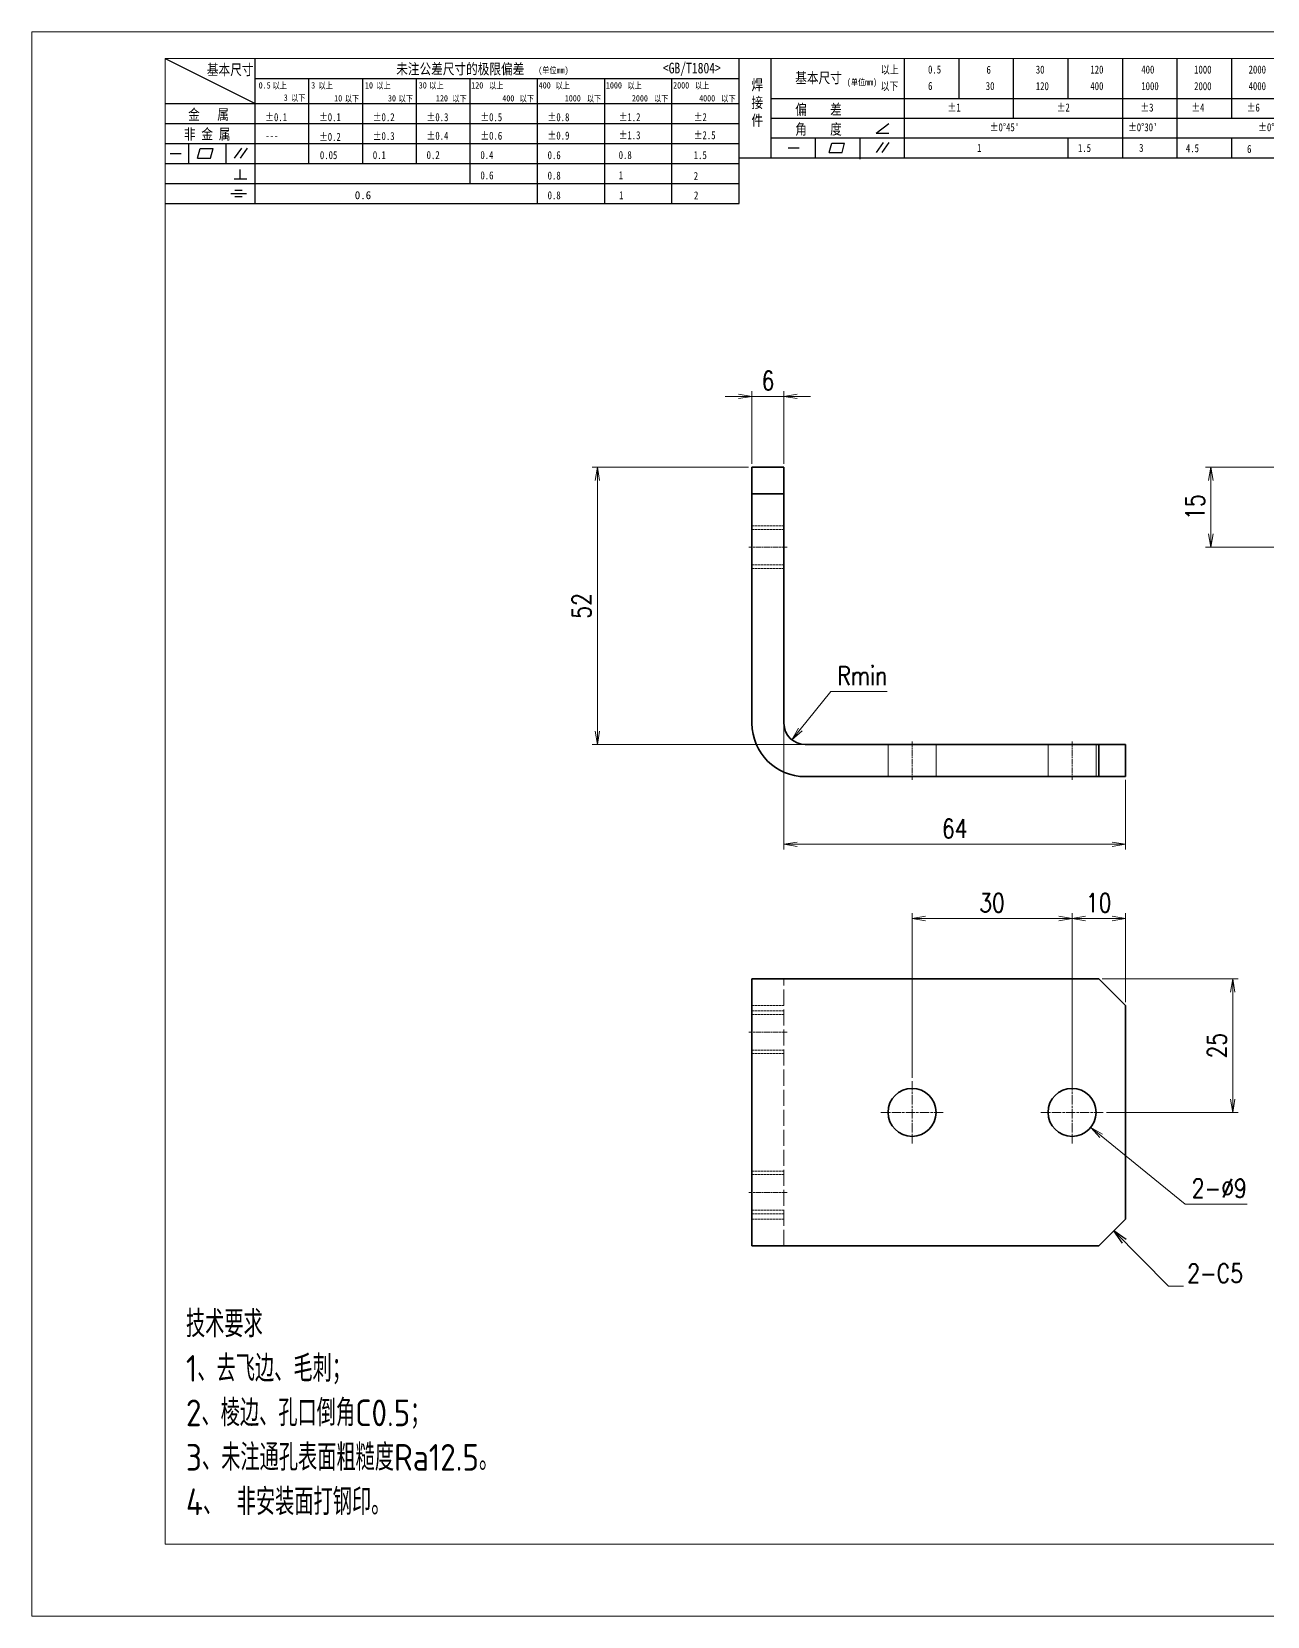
# Model space of a CAD drawing. Header units: inches. Extents: x 269 to 10986, y 1043 to 4337.
# Drawn here: x 3908.3 to 4139.9, y 3497.4 to 3794.4 of the extents above; entities that cross this region are included whole.
import ezdxf

# ---------------------------------------------------------------- set-up
doc = ezdxf.new("R2010")
doc.units = ezdxf.units.IN
doc.header["$MEASUREMENT"] = 0
doc.linetypes.add('AM_ISO02W050x2', pattern=[3.75, 3, -0.75])
doc.linetypes.add('AM_ISO08W050x2', pattern=[9, 6, -0.75, 1.5, -0.75])
for name, color, linetype, lineweight in [('中心线', 2, 'AM_ISO08W050x2', 18), ('图框', 7, 'Continuous', 18), ('标注线', 3, 'Continuous', 18), ('粗实线', 7, 'Continuous', 35), ('虚线', 1, 'AM_ISO02W050x2', 18)]:
    doc.layers.add(name, color=color, linetype=linetype, lineweight=lineweight)
doc.layers.add('图\\M+19E79\\M+195B6\\M+18E9A', color=7, linetype='Continuous')
doc.layers.add('打印', color=7, linetype='Continuous', lineweight=15, plot=False)
doc.layers.add('打印-禁用', color=7, linetype='Continuous', lineweight=15, plot=False)
doc.styles.add('DIM', font='romans.shx', dxfattribs={"width": 0.8, "bigfont": 'bigfont.shx'})
doc.styles.add('国标', font='simfang.ttf', dxfattribs={"width": 0.8})
doc.styles.add('机械长仿宋', font='gbenor.shx', dxfattribs={"height": 1, "bigfont": 'gbcbig.shx'})
doc.dimstyles.new('XR 1-1', dxfattribs={"dimtxt": 3.5, "dimasz": 2.5, "dimexe": 1, "dimexo": 0.625, "dimgap": 1.2, "dimtad": 1, "dimtoh": 1, "dimdsep": 46, "dimtxsty": 'DIM', "dimblk": 'OPEN', "dimcen": 0, "dimclrd": 8, "dimclre": 8, "dimclrt": 2, "dimazin": 2, "dimtfac": 0.5, "dimtmove": 0, "dimatfit": 3, "dimldrblk": 'OPEN', "dimfxl": 0, "dimtolj": 2, "dimlwd": 18, "dimlwe": 18, "dimarcsym": 0})
doc.dimstyles.new('XR 1-1$0', dxfattribs={"dimtxt": 3.5, "dimasz": 2.5, "dimexe": 1, "dimexo": 0.625, "dimgap": 1.2, "dimtad": 1, "dimzin": 9, "dimdsep": 46, "dimtxsty": 'DIM', "dimblk": 'OPEN', "dimcen": 0, "dimclrd": 8, "dimclre": 8, "dimclrt": 2, "dimazin": 2, "dimtfac": 0.5, "dimtmove": 0, "dimatfit": 3, "dimldrblk": 'OPEN', "dimfxl": 0, "dimtolj": 2, "dimlwd": 18, "dimlwe": 18, "dimarcsym": 0})
doc.dimstyles.new('XR 1-1$3', dxfattribs={"dimtxt": 3.5, "dimasz": 2.5, "dimexe": 1, "dimexo": 0.625, "dimgap": 1.2, "dimtad": 1, "dimtoh": 1, "dimdsep": 46, "dimtxsty": 'DIM', "dimblk": 'OPEN', "dimcen": 0, "dimclrd": 8, "dimclre": 8, "dimclrt": 2, "dimazin": 2, "dimtfac": 0.5, "dimtofl": 0, "dimtmove": 0, "dimatfit": 3, "dimldrblk": 'OPEN', "dimfxl": 0, "dimtolj": 2, "dimlwd": 18, "dimlwe": 18, "dimarcsym": 0})
doc.dimstyles.new('XR 1-1$4', dxfattribs={"dimtxt": 3.5, "dimasz": 2.5, "dimexe": 1, "dimexo": 0.625, "dimgap": 1.2, "dimtad": 1, "dimtoh": 1, "dimdsep": 46, "dimtxsty": 'DIM', "dimblk": 'OPEN', "dimcen": 0, "dimclrd": 8, "dimclre": 8, "dimclrt": 2, "dimazin": 2, "dimtfac": 0.5, "dimtofl": 0, "dimtmove": 0, "dimatfit": 3, "dimldrblk": 'OPEN', "dimfxl": 0, "dimtolj": 2, "dimlwd": 18, "dimlwe": 18, "dimarcsym": 0})

# ---------------------------------------------------------------- blocks, each defined once
blk = doc.blocks.new('GZDEH零件A3图框V01版')
at = {"layer": '图\\M+19E79\\M+195B6\\M+18E9A', "color": 9}
for p, q in [((2882.49, -1554.46), (2899.37, -1562.92)), ((2899.37, -1581.67), (2899.37, -1554.46)), ((2990.09, -1581.67), (2990.09, -1554.46)), ((2996.09, -1573.08), (2996.09, -1554.46)), ((3021.09, -1561.98), (3021.09, -1554.46)), ((3031.31, -1561.98), (3031.31, -1554.46)), ((3041.53, -1561.98), (3041.53, -1554.46)), ((3051.75, -1561.98), (3051.75, -1554.46)), ((3061.98, -1561.98), (3061.98, -1554.46)), ((3072.2, -1561.98), (3072.2, -1554.46)), ((3082.42, -1561.98), (3082.42, -1554.46)), ((2899.37, -1558.24), (2990.09, -1558.24)), ((2909.45, -1574.17), (2909.45, -1558.24)), ((2919.53, -1574.17), (2919.53, -1558.24)), ((2929.61, -1574.17), (2929.61, -1558.24)), ((2939.69, -1577.92), (2939.69, -1558.24)), ((2952.29, -1581.67), (2952.29, -1558.24)), ((2964.89, -1581.67), (2964.89, -1558.24)), ((2977.49, -1581.67), (2977.49, -1558.24)), ((2996.09, -1561.98), (3113.09, -1561.98)), ((3021.09, -1573.08), (3021.09, -1561.98)), ((3041.53, -1565.68), (3041.53, -1561.98)), ((3061.98, -1573.08), (3061.98, -1561.98)), ((3072.2, -1573.08), (3072.2, -1561.98)), ((3082.42, -1565.68), (3082.42, -1561.98)), ((2882.49, -1562.92), (2990.09, -1562.92)), ((2882.49, -1566.67), (2990.09, -1566.67)), ((2996.09, -1565.68), (3113.09, -1565.68)), ((3015.75, -1568.51), (3018.15, -1566.66)), ((2882.49, -1570.42), (2990.09, -1570.42)), ((2886.92, -1574.12), (2886.92, -1570.42)), ((2893.91, -1574.12), (2893.91, -1570.42)), ((2996.09, -1569.38), (3113.09, -1569.38)), ((3004.42, -1573.08), (3004.42, -1569.38)), ((3006.97, -1572.12), (3007.45, -1570.33)), ((3007.45, -1570.33), (3009.86, -1570.33)), ((3009.39, -1572.12), (3009.86, -1570.33)), ((3012.75, -1573.08), (3012.75, -1569.38)), ((3015.75, -1568.51), (3018.15, -1568.51)), ((3015.81, -1572.12), (3017.15, -1570.26)), ((3016.89, -1572.12), (3018.23, -1570.26)), ((3051.75, -1573.08), (3051.75, -1569.38)), ((3082.42, -1573.08), (3082.42, -1569.48)), ((2883.43, -1572.27), (2885.49, -1572.27)), ((2888.59, -1573.16), (2889.07, -1571.37)), ((2888.59, -1573.16), (2891, -1573.16)), ((2889.07, -1571.37), (2891.48, -1571.37)), ((2891, -1573.16), (2891.48, -1571.37)), ((2895.52, -1573.16), (2896.85, -1571.3)), ((2896.6, -1573.16), (2897.94, -1571.3)), ((2990.09, -1573.08), (3113.09, -1573.08)), ((2999.26, -1571.23), (3001.32, -1571.23)), ((3006.97, -1572.12), (3009.39, -1572.12)), ((3012.75, -1573.33), (3012.75, -1573.08)), ((2882.49, -1574.17), (2990.09, -1574.17)), ((2895.42, -1577.05), (2897.81, -1577.05)), ((2896.58, -1577.05), (2896.58, -1575.28)), ((2882.49, -1577.92), (2990.09, -1577.92)), ((2894.79, -1579.77), (2897.77, -1579.77)), ((2895.57, -1579.17), (2896.92, -1579.17)), ((2882.49, -1581.67), (2990.09, -1581.67)), ((2895.57, -1580.37), (2896.93, -1580.37))]:
    blk.add_line(p, q, dxfattribs=at)
at = {"layer": '图框', "linetype": 'Continuous'}
for p, q in [((2882.49, -1554.46), (2882.49, -1832.96)), ((3272.49, -1554.46), (2882.49, -1554.46)), ((2882.49, -1832.96), (3272.49, -1832.96))]:
    blk.add_line(p, q, dxfattribs=at)
at = {"layer": '打印-禁用', "linetype": 'Continuous'}
for p, q in [((2857.49, -1549.46), (2857.49, -1846.46)), ((3277.49, -1549.46), (2857.49, -1549.46)), ((2857.49, -1846.46), (3277.49, -1846.46))]:
    blk.add_line(p, q, dxfattribs=at)
at = {"layer": '图\\M+19E79\\M+195B6\\M+18E9A', "color": 9, "style": '国标', "width": 0.8}
for s, height, p in [('基本尺寸', 2, (2890.33, -1557.58)), ('未注公差尺寸的极限偏差', 2, (2925.81, -1557.44)), ('<GB/T1804>', 2, (2975.78, -1557.27)), ('以上', 1.5, (3016.64, -1557.33)), ('0.5', 1.5, (3025.49, -1557.3)), ('6', 1.5, (3036.45, -1557.34)), ('30', 1.5, (3045.69, -1557.31)), ('120', 1.5, (3055.91, -1557.31)), ('400', 1.5, (3065.46, -1557.31)), ('1000', 1.5, (3075.36, -1557.31)), ('2000', 1.5, (3085.57, -1557.31)), ('30', 1.2, (2930.04, -1560.11)), ('基本尺寸', 2, (3000.6, -1559.1)), ('以下', 1.5, (3016.58, -1560.43)), ('6', 1.5, (3025.49, -1560.38)), ('30', 1.5, (3036.31, -1560.39)), ('120', 1.5, (3045.69, -1560.41)), ('400', 1.5, (3055.91, -1560.41)), ('1000', 1.5, (3065.46, -1560.41)), ('2000', 1.5, (3075.36, -1560.41)), ('4000', 1.5, (3085.57, -1560.41)), ('金   属', 2, (2886.82, -1565.98)), ('±0.1', 1.5, (2901.27, -1566.23)), ('±0.1', 1.5, (2911.35, -1566.23)), ('±0.2', 1.5, (2921.43, -1566.23)), ('±0.3', 1.5, (2931.51, -1566.23)), ('±0.5', 1.5, (2941.59, -1566.23)), ('±0.8', 1.5, (2954.19, -1566.23)), ('±1.2', 1.5, (2967.51, -1566.23)), ('±2', 1.5, (2981.58, -1566.23)), ('偏    差', 2, (3000.6, -1565.04)), ('±1', 1.5, (3029.16, -1564.42)), ('±2', 1.5, (3049.61, -1564.42)), ('±3', 1.5, (3065.3, -1564.42)), ('±4', 1.5, (3074.85, -1564.42)), ('±6', 1.5, (3085.22, -1564.42)), ('非 金 属', 2, (2886.02, -1569.65)), ('±0.3', 1.5, (2921.43, -1569.77)), ('±0.4', 1.5, (2931.51, -1569.71)), ('±0.6', 1.5, (2941.59, -1569.71)), ('±0.9', 1.5, (2954.19, -1569.68)), ('±1.3', 1.5, (2967.51, -1569.62)), ('±2.5', 1.5, (2981.58, -1569.61)), ('角    度', 2, (3000.6, -1568.74)), ("±0%%D45'", 1.5, (3037.06, -1568.12)), ("±0%%D30'", 1.5, (3062.98, -1568.12)), ("±0%%D20'", 1.5, (3087.38, -1568.12)), ('---', 1.5, (2901.27, -1569.65)), ('±0.2', 1.5, (2911.35, -1569.92)), ('1', 1.5, (3034.69, -1571.98)), ('1.5', 1.5, (3053.59, -1572.01)), ('3', 1.5, (3065.05, -1571.98)), ('4.5', 1.5, (3073.82, -1572.05)), ('6', 1.5, (3085.28, -1572.19)), ('0.1', 1.5, (2921.43, -1573.34)), ('0.2', 1.5, (2931.51, -1573.33)), ('0.4', 1.5, (2941.59, -1573.33)), ('0.6', 1.5, (2954.19, -1573.35)), ('0.8', 1.5, (2967.51, -1573.33)), ('1.5', 1.5, (2981.58, -1573.34)), ('0.6', 1.5, (2941.59, -1577.14)), ('0.8', 1.5, (2954.19, -1577.17)), ('1', 1.5, (2967.51, -1577.12)), ('2', 1.5, (2981.58, -1577.26)), ('0.8', 1.5, (2954.19, -1580.87)), ('1', 1.5, (2967.59, -1580.86)), ('2', 1.5, (2981.62, -1580.89))]:
    blk.add_text(s, height=height, dxfattribs=at).set_placement(p)
at = {"layer": '图\\M+19E79\\M+195B6\\M+18E9A', "color": 9, "lineweight": 15, "style": '国标', "width": 0.8}
for s, p in [('(单位mm)', (2952.44, -1557.27)), ('0.5', (2900.03, -1560.11)), ('以上', (2902.64, -1560.16)), ('3', (2909.88, -1560.11)), ('以上', (2911.25, -1560.16)), ('10', (2919.96, -1560.11)), ('以上', (2922.09, -1560.16)), ('以上', (2932.02, -1560.16)), ('120', (2939.88, -1560.11)), ('以上', (2943.21, -1560.16)), ('400', (2952.52, -1560.11)), ('以上', (2955.68, -1560.16)), ('1000', (2965.12, -1560.11)), ('以上', (2969.16, -1560.16)), ('2000', (2977.72, -1560.11)), ('以上', (2981.8, -1560.16)), ('(单位mm)', (3010.27, -1559.51)), ('3', (2904.73, -1562.41)), ('以下', (2906.1, -1562.46)), ('10', (2914.19, -1562.54)), ('以下', (2916.18, -1562.59)), ('30', (2924.27, -1562.54)), ('以下', (2926.26, -1562.59)), ('120', (2933.26, -1562.54)), ('以下', (2936.34, -1562.59)), ('400', (2945.7, -1562.54)), ('以下', (2948.94, -1562.59)), ('1000', (2957.41, -1562.54)), ('以下', (2961.54, -1562.59)), ('2000', (2969.99, -1562.54)), ('以下', (2974.14, -1562.59)), ('4000', (2982.59, -1562.54)), ('以下', (2986.74, -1562.59))]:
    blk.add_text(s, height=1.2, dxfattribs=at).set_placement(p)
at = {"layer": '图\\M+19E79\\M+195B6\\M+18E9A', "color": 9, "lineweight": 13, "style": '国标'}
blk.add_text('0.6', height=1.5, dxfattribs=at).set_placement((2918.05, -1580.85))
at = {"layer": '图\\M+19E79\\M+195B6\\M+18E9A', "color": 9, "style": '国标'}
for s, insert, char_height, width, attachment_point in [('焊\\P接\\P件', (2992.39, -1558.41), 2, 3.1877, 1), ('0.05', (2911.51, -1573.37), 1.5, 5.1982, 7)]:
    blk.add_mtext(s, dxfattribs=dict(at, insert=insert, char_height=char_height, width=width, attachment_point=attachment_point))
blk = doc.blocks.new('DEH A3')
at = {"layer": '图框'}
blk.add_blockref('GZDEH零件A3图框V01版', (-2857.49, 1846.46), dxfattribs=at)
blk = doc.blocks.new('_Open')
at = {"color": 0, "linetype": 'ByBlock', "lineweight": -2}
for p, q in [((-1, 0.17), (0, 0)), ((-1, -0.17), (0, 0)), ((0, 0), (-1, 0))]:
    blk.add_line(p, q, dxfattribs=at)
blk = doc.blocks.new('*D1174')
at = {"layer": 'Defpoints', "color": 0, "transparency": 16777216}
for p in [(4043.26, 3712.73), (4014.29, 3660.73), (4054.41, 3660.73)]:
    blk.add_point(p, dxfattribs=at)
at = {"layer": '标注线', "color": 8, "lineweight": 18, "transparency": 16777216}
for p, q in [((4042.64, 3712.73), (4013.29, 3712.73)), ((4014.29, 3710.23), (4014.29, 3663.23)), ((4053.78, 3660.73), (4013.29, 3660.73))]:
    blk.add_line(p, q, dxfattribs=at)
at = {"layer": '标注线', "color": 8, "lineweight": 18, "transparency": 16777216, "xscale": 2.5, "yscale": 2.5, "zscale": 2.5}
for p, rotation in [((4014.29, 3712.73), 90), ((4014.29, 3660.73), 270)]:
    blk.add_blockref('_Open', p, dxfattribs=dict(at, rotation=rotation))
at = {"layer": '标注线', "color": 2, "transparency": 16777216, "insert": (4011.34, 3686.73), "char_height": 3.5, "attachment_point": 5, "rotation": 90, "style": 'DIM'}
blk.add_mtext('\\A2;52', dxfattribs=at)
blk = doc.blocks.new('*D1175')
at = {"layer": 'Defpoints', "color": 0, "transparency": 16777216}
for p in [(4049.26, 3664.73), (4113.26, 3654.73), (4113.26, 3642.05)]:
    blk.add_point(p, dxfattribs=at)
at = {"layer": '标注线', "color": 8, "lineweight": 18, "transparency": 16777216}
for p, q in [((4049.26, 3664.11), (4049.26, 3641.05)), ((4113.26, 3654.11), (4113.26, 3641.05)), ((4051.76, 3642.05), (4110.76, 3642.05))]:
    blk.add_line(p, q, dxfattribs=at)
at = {"layer": '标注线', "color": 8, "lineweight": 18, "transparency": 16777216, "xscale": 2.5, "yscale": 2.5, "zscale": 2.5, "rotation": 180}
blk.add_blockref('_Open', (4049.26, 3642.05), dxfattribs=at)
at = {"layer": '标注线', "color": 8, "lineweight": 18, "transparency": 16777216, "xscale": 2.5, "yscale": 2.5, "zscale": 2.5}
blk.add_blockref('_Open', (4113.26, 3642.05), dxfattribs=at)
at = {"layer": '标注线', "color": 2, "transparency": 16777216, "insert": (4081.26, 3645), "char_height": 3.5, "attachment_point": 5, "style": 'DIM'}
blk.add_mtext('\\A2;64', dxfattribs=at)
blk = doc.blocks.new('*D1176')
at = {"layer": 'Defpoints', "color": 0, "transparency": 16777216}
for p in [(4043.26, 3726), (4043.26, 3712.73), (4049.26, 3712.73)]:
    blk.add_point(p, dxfattribs=at)
at = {"layer": '标注线', "color": 8, "lineweight": 18, "transparency": 16777216}
for p, q in [((4040.76, 3726), (4038.26, 3726)), ((4043.26, 3713.36), (4043.26, 3727)), ((4049.26, 3726), (4043.26, 3726)), ((4049.26, 3713.36), (4049.26, 3727)), ((4051.76, 3726), (4054.26, 3726))]:
    blk.add_line(p, q, dxfattribs=at)
at = {"layer": '标注线', "color": 8, "lineweight": 18, "transparency": 16777216, "xscale": 2.5, "yscale": 2.5, "zscale": 2.5}
blk.add_blockref('_Open', (4043.26, 3726), dxfattribs=at)
at = {"layer": '标注线', "color": 8, "lineweight": 18, "transparency": 16777216, "xscale": 2.5, "yscale": 2.5, "zscale": 2.5, "rotation": 180}
blk.add_blockref('_Open', (4049.26, 3726), dxfattribs=at)
at = {"layer": '标注线', "color": 2, "transparency": 16777216, "insert": (4046.26, 3728.95), "char_height": 3.5, "attachment_point": 5, "style": 'DIM'}
blk.add_mtext('\\A2;6', dxfattribs=at)
blk = doc.blocks.new('*D1177')
at = {"layer": 'Defpoints', "color": 0, "transparency": 16777216}
for p in [(4053.26, 3664.73), (4050.75, 3661.61)]:
    blk.add_point(p, dxfattribs=at)
at = {"layer": '标注线', "color": 8, "lineweight": 18, "transparency": 16777216}
for p, q in [((4058.06, 3670.7), (4052.32, 3663.56)), ((4068.6, 3670.7), (4058.06, 3670.7))]:
    blk.add_line(p, q, dxfattribs=at)
at = {"layer": '标注线', "color": 8, "lineweight": 18, "transparency": 16777216, "xscale": 2.5, "yscale": 2.5, "zscale": 2.5, "rotation": 231.1815138131719}
blk.add_blockref('_Open', (4050.75, 3661.61), dxfattribs=at)
at = {"layer": '标注线', "color": 2, "transparency": 16777216, "insert": (4063.93, 3673.65), "char_height": 3.5, "attachment_point": 5, "style": 'DIM'}
blk.add_mtext('\\A2;{\\Fromans,bigfont|c134;Rmin}', dxfattribs=at)
blk = doc.blocks.new('*D1179')
at = {"layer": 'Defpoints', "color": 0, "transparency": 16777216}
for p in [(4148.6, 3712.73), (4129.26, 3697.73), (4149.28, 3697.73)]:
    blk.add_point(p, dxfattribs=at)
at = {"layer": '标注线', "color": 8, "lineweight": 18, "transparency": 16777216}
for p, q in [((4147.98, 3712.73), (4128.26, 3712.73)), ((4129.26, 3710.23), (4129.26, 3700.23)), ((4148.66, 3697.73), (4128.26, 3697.73))]:
    blk.add_line(p, q, dxfattribs=at)
at = {"layer": '标注线', "color": 8, "lineweight": 18, "transparency": 16777216, "xscale": 2.5, "yscale": 2.5, "zscale": 2.5}
for p, rotation in [((4129.26, 3712.73), 90), ((4129.26, 3697.73), 270)]:
    blk.add_blockref('_Open', p, dxfattribs=dict(at, rotation=rotation))
at = {"layer": '标注线', "color": 2, "transparency": 16777216, "insert": (4126.31, 3705.23), "char_height": 3.5, "attachment_point": 5, "rotation": 90, "style": 'DIM'}
blk.add_mtext('\\A2;15', dxfattribs=at)
blk = doc.blocks.new('*D1183')
at = {"layer": 'Defpoints', "color": 0, "transparency": 16777216}
for p in [(4108.26, 3616.81), (4109.11, 3591.81), (4133.36, 3591.81)]:
    blk.add_point(p, dxfattribs=at)
at = {"layer": '标注线', "color": 8, "lineweight": 18, "transparency": 16777216}
for p, q in [((4108.89, 3616.81), (4134.36, 3616.81)), ((4133.36, 3614.31), (4133.36, 3594.31)), ((4109.74, 3591.81), (4134.36, 3591.81))]:
    blk.add_line(p, q, dxfattribs=at)
at = {"layer": '标注线', "color": 8, "lineweight": 18, "transparency": 16777216, "xscale": 2.5, "yscale": 2.5, "zscale": 2.5}
for p, rotation in [((4133.36, 3616.81), 90), ((4133.36, 3591.81), 270)]:
    blk.add_blockref('_Open', p, dxfattribs=dict(at, rotation=rotation))
at = {"layer": '标注线', "color": 2, "transparency": 16777216, "insert": (4130.41, 3604.31), "char_height": 3.5, "attachment_point": 5, "rotation": 90, "style": 'DIM'}
blk.add_mtext('\\A2;25', dxfattribs=at)
blk = doc.blocks.new('*D1184')
at = {"layer": 'Defpoints', "color": 0, "transparency": 16777216}
for p in [(4113.26, 3628.13), (4113.26, 3611.81), (4103.26, 3596.31)]:
    blk.add_point(p, dxfattribs=at)
at = {"layer": '标注线', "color": 8, "lineweight": 18, "transparency": 16777216}
for p, q in [((4103.26, 3596.94), (4103.26, 3629.13)), ((4105.76, 3628.13), (4110.76, 3628.13)), ((4113.26, 3612.44), (4113.26, 3629.13))]:
    blk.add_line(p, q, dxfattribs=at)
at = {"layer": '标注线', "color": 8, "lineweight": 18, "transparency": 16777216, "xscale": 2.5, "yscale": 2.5, "zscale": 2.5, "rotation": 180}
blk.add_blockref('_Open', (4103.26, 3628.13), dxfattribs=at)
at = {"layer": '标注线', "color": 8, "lineweight": 18, "transparency": 16777216, "xscale": 2.5, "yscale": 2.5, "zscale": 2.5}
blk.add_blockref('_Open', (4113.26, 3628.13), dxfattribs=at)
at = {"layer": '标注线', "color": 2, "transparency": 16777216, "insert": (4108.26, 3631.08), "char_height": 3.5, "attachment_point": 5, "style": 'DIM'}
blk.add_mtext('\\A2;10', dxfattribs=at)
blk = doc.blocks.new('*D1185')
at = {"layer": 'Defpoints', "color": 0, "transparency": 16777216}
for p in [(4103.26, 3628.13), (4103.26, 3606.61), (4073.26, 3597.66)]:
    blk.add_point(p, dxfattribs=at)
at = {"layer": '标注线', "color": 8, "lineweight": 18, "transparency": 16777216}
for p, q in [((4073.26, 3598.29), (4073.26, 3629.13)), ((4075.76, 3628.13), (4100.76, 3628.13)), ((4103.26, 3607.23), (4103.26, 3629.13))]:
    blk.add_line(p, q, dxfattribs=at)
at = {"layer": '标注线', "color": 8, "lineweight": 18, "transparency": 16777216, "xscale": 2.5, "yscale": 2.5, "zscale": 2.5, "rotation": 180}
blk.add_blockref('_Open', (4073.26, 3628.13), dxfattribs=at)
at = {"layer": '标注线', "color": 8, "lineweight": 18, "transparency": 16777216, "xscale": 2.5, "yscale": 2.5, "zscale": 2.5}
blk.add_blockref('_Open', (4103.26, 3628.13), dxfattribs=at)
at = {"layer": '标注线', "color": 2, "transparency": 16777216, "insert": (4088.26, 3631.08), "char_height": 3.5, "attachment_point": 5, "style": 'DIM'}
blk.add_mtext('\\A2;30', dxfattribs=at)
blk = doc.blocks.new('*D1186')
at = {"layer": 'Defpoints', "color": 0, "transparency": 16777216}
for p in [(4099.77, 3594.65), (4106.76, 3588.98)]:
    blk.add_point(p, dxfattribs=at)
at = {"layer": '标注线', "color": 8, "lineweight": 18, "transparency": 16777216}
for p, q in [((4124.45, 3574.62), (4108.7, 3587.4)), ((4136.05, 3574.62), (4124.45, 3574.62))]:
    blk.add_line(p, q, dxfattribs=at)
at = {"layer": '标注线', "color": 8, "lineweight": 18, "transparency": 16777216, "xscale": 2.5, "yscale": 2.5, "zscale": 2.5, "rotation": 140.9499059290724}
blk.add_blockref('_Open', (4106.76, 3588.98), dxfattribs=at)
at = {"layer": '标注线', "color": 2, "transparency": 16777216, "insert": (4130.85, 3577.57), "char_height": 3.5, "attachment_point": 5, "style": 'DIM'}
blk.add_mtext('\\A2;2-%%c9', dxfattribs=at)

msp = doc.modelspace()

# ---------------------------------------------------------------- linework, layer by layer
at = {"layer": '中心线', "lineweight": 13, "ltscale": 0.180014}
for p, q in [((4049.862, 3697.731), (4042.662, 3697.731)), ((4073.262, 3661.331), (4073.262, 3654.131)), ((4103.262, 3661.331), (4103.262, 3654.131)), ((4049.862, 3606.81), (4042.662, 3606.81)), ((4049.862, 3576.81), (4042.662, 3576.81))]:
    msp.add_line(p, q, dxfattribs=at)
at = {"layer": '中心线', "lineweight": 13, "ltscale": 0.292499}
for p, q in [((4073.262, 3597.66), (4073.262, 3585.96)), ((4103.262, 3597.66), (4103.262, 3585.96)), ((4079.112, 3591.81), (4067.412, 3591.81)), ((4109.112, 3591.81), (4097.412, 3591.81))]:
    msp.add_line(p, q, dxfattribs=at)
at = {"layer": '打印'}
msp.add_lwpolyline([(3908.262, 3794.354), (4328.262, 3794.354), (4328.262, 3497.354), (3908.262, 3497.354)], close=True, dxfattribs=at)
at = {"layer": '粗实线', "ltscale": 0.15}
for p, q in [((4049.262, 3712.731), (4043.262, 3712.731)), ((4049.262, 3707.731), (4043.262, 3707.731)), ((4108.262, 3654.731), (4108.262, 3660.731)), ((4113.262, 3654.731), (4113.262, 3660.731))]:
    msp.add_line(p, q, dxfattribs=at)
at = {"layer": '粗实线', "ltscale": 0.125}
for p, q in [((4043.262, 3712.731), (4043.262, 3707.731)), ((4049.262, 3712.731), (4049.262, 3707.731)), ((4108.262, 3660.731), (4113.262, 3660.731)), ((4108.262, 3654.731), (4113.262, 3654.731))]:
    msp.add_line(p, q, dxfattribs=at)
at = {"layer": '粗实线'}
for p, q in [((4043.262, 3707.731), (4043.262, 3664.731)), ((4049.262, 3707.731), (4049.262, 3664.731)), ((4053.262, 3660.731), (4108.262, 3660.731)), ((4053.262, 3654.731), (4108.262, 3654.731)), ((4043.262, 3566.81), (4043.262, 3616.81)), ((4053.262, 3616.81), (4108.262, 3616.81)), ((4113.262, 3571.81), (4113.262, 3611.81)), ((4053.262, 3566.81), (4108.262, 3566.81))]:
    msp.add_line(p, q, dxfattribs=at)
at = {"layer": '粗实线', "ltscale": 0.25}
for p, q in [((4053.262, 3616.81), (4043.262, 3616.81)), ((4053.262, 3566.81), (4043.262, 3566.81))]:
    msp.add_line(p, q, dxfattribs=at)
at = {"layer": '粗实线', "ltscale": 0.176777}
for p, q in [((4108.262, 3616.81), (4113.262, 3611.81)), ((4113.262, 3571.81), (4108.262, 3566.81))]:
    msp.add_line(p, q, dxfattribs=at)
at = {"layer": '粗实线'}
for centre in [(4073.262, 3591.81), (4103.262, 3591.81)]:
    msp.add_circle(centre, 4.5, dxfattribs=at)
for radius in [10, 4]:
    msp.add_arc((4053.262, 3664.731), radius, 180, 270, dxfattribs=at)
at = {"layer": '虚线', "ltscale": 0.15}
for p, q in [((4049.262, 3707.731), (4043.262, 3707.731)), ((4049.262, 3701.731), (4043.262, 3701.731)), ((4049.262, 3701.731), (4043.262, 3701.731)), ((4049.262, 3701.055), (4043.262, 3701.055)), ((4049.262, 3701.055), (4043.262, 3701.055)), ((4049.262, 3694.408), (4043.262, 3694.408)), ((4049.262, 3694.408), (4043.262, 3694.408)), ((4049.262, 3693.731), (4043.262, 3693.731)), ((4049.262, 3693.731), (4043.262, 3693.731)), ((4068.762, 3660.731), (4068.762, 3654.731)), ((4077.762, 3660.731), (4077.762, 3654.731)), ((4098.762, 3660.731), (4098.762, 3654.731)), ((4107.762, 3660.731), (4107.762, 3654.731)), ((4108.262, 3654.731), (4108.262, 3660.731)), ((4049.262, 3611.81), (4043.262, 3611.81)), ((4049.262, 3610.81), (4043.262, 3610.81)), ((4049.262, 3610.134), (4043.262, 3610.134)), ((4049.262, 3603.487), (4043.262, 3603.487)), ((4049.262, 3602.81), (4043.262, 3602.81)), ((4049.262, 3580.81), (4043.262, 3580.81)), ((4049.262, 3580.134), (4043.262, 3580.134)), ((4049.262, 3573.487), (4043.262, 3573.487)), ((4049.262, 3572.81), (4043.262, 3572.81)), ((4049.262, 3571.81), (4043.262, 3571.81))]:
    msp.add_line(p, q, dxfattribs=at)
at = {"layer": '虚线'}
msp.add_line((4049.262, 3566.81), (4049.262, 3616.81), dxfattribs=at)

# ---------------------------------------------------------------- block references
at = {"layer": '图框'}
msp.add_blockref('DEH A3', (3908.262, 3497.354), dxfattribs=at)

# ---------------------------------------------------------------- texts
at = {"layer": '标注线', "color": 2, "insert": (4124.844, 3559.905), "char_height": 3.5, "attachment_point": 7, "style": 'DIM'}
msp.add_mtext('\\A2;{\\Fromans,bigfont|c134;2-}C5', dxfattribs=at)
at = {"layer": '标注线', "color": 2, "insert": (3937.175, 3516.284), "char_height": 5, "width": 114.82461, "attachment_point": 7, "style": '机械长仿宋'}
msp.add_mtext('\\A2;技术要求\\P1、去飞边、毛刺；\\P2、棱边、孔口倒角C0.5；\\P3、未注通孔表面粗糙度Ra12.5。\\P{\\A0;4、\\C3; \\C2;非安装面打钢印。}', dxfattribs=at)

# ---------------------------------------------------------------- dimensions: what is measured, and where the dimension line sits
at = {"layer": '标注线'}
for base, p1, p2, picture, middle in [((4043.262, 3726.005), (4049.262, 3712.731), (4043.262, 3712.731), '*D1176', (4046.262, 3728.955)), ((4113.262, 3642.054), (4049.262, 3664.731), (4113.262, 3654.731), '*D1175', (4081.262, 3645.004)), ((4103.262, 3628.128), (4073.262, 3597.66), (4103.262, 3606.605), '*D1185', (4088.262, 3631.078)), ((4113.262, 3628.128), (4103.262, 3596.31), (4113.262, 3611.81), '*D1184', (4108.262, 3631.078))]:
    dim = msp.add_linear_dim(base=base, p1=p1, p2=p2, dimstyle='XR 1-1$0', dxfattribs=at)
    dim.commit()
    dim.dimension.update_dxf_attribs({"geometry": picture, "text_midpoint": middle})
for base, p1, p2, picture, middle in [((4014.293, 3660.731), (4043.262, 3712.731), (4054.406, 3660.731), '*D1174', (4011.343, 3686.731)), ((4129.257, 3697.731), (4148.603, 3712.731), (4149.283, 3697.731), '*D1179', (4126.307, 3705.231)), ((4133.364, 3591.81), (4108.262, 3616.81), (4109.112, 3591.81), '*D1183', (4130.414, 3604.31))]:
    dim = msp.add_linear_dim(base=base, p1=p1, p2=p2, angle=90, dimstyle='XR 1-1$0', dxfattribs=at)
    dim.commit()
    dim.dimension.update_dxf_attribs({"geometry": picture, "text_midpoint": middle})
dim = msp.add_radius_dim(center=(4053.262, 3664.731), mpoint=(4050.755, 3661.615), text='{\\Fromans,bigfont|c134;Rmin}', dimstyle='XR 1-1$4', override={"dimtmove": 1}, dxfattribs=at)
dim.commit()
dim.dimension.update_dxf_attribs({"geometry": '*D1177', "text_midpoint": (4058.064, 3670.7), "dimtype": 164})
dim = msp.add_diameter_dim_2p(p1=(4099.768, 3594.645), p2=(4106.757, 3588.975), dimstyle='XR 1-1$3', override={"dimpost": '2-%%c<>'}, dxfattribs=at)
dim.commit()
dim.dimension.update_dxf_attribs({"geometry": '*D1186', "text_midpoint": (4130.85, 3574.622), "dimtype": 163})

# ---------------------------------------------------------------- leaders
msp.add_leader([(4111.083, 3569.631), (4121.344, 3559.205), (4124.144, 3559.205)], dimstyle='XR 1-1', override={"dimasz": 2.8, "dimexe": 0.69965, "dimexo": 0.69965, "dimgap": 0.69965}, dxfattribs=at)

doc.saveas('drawing.dxf')
